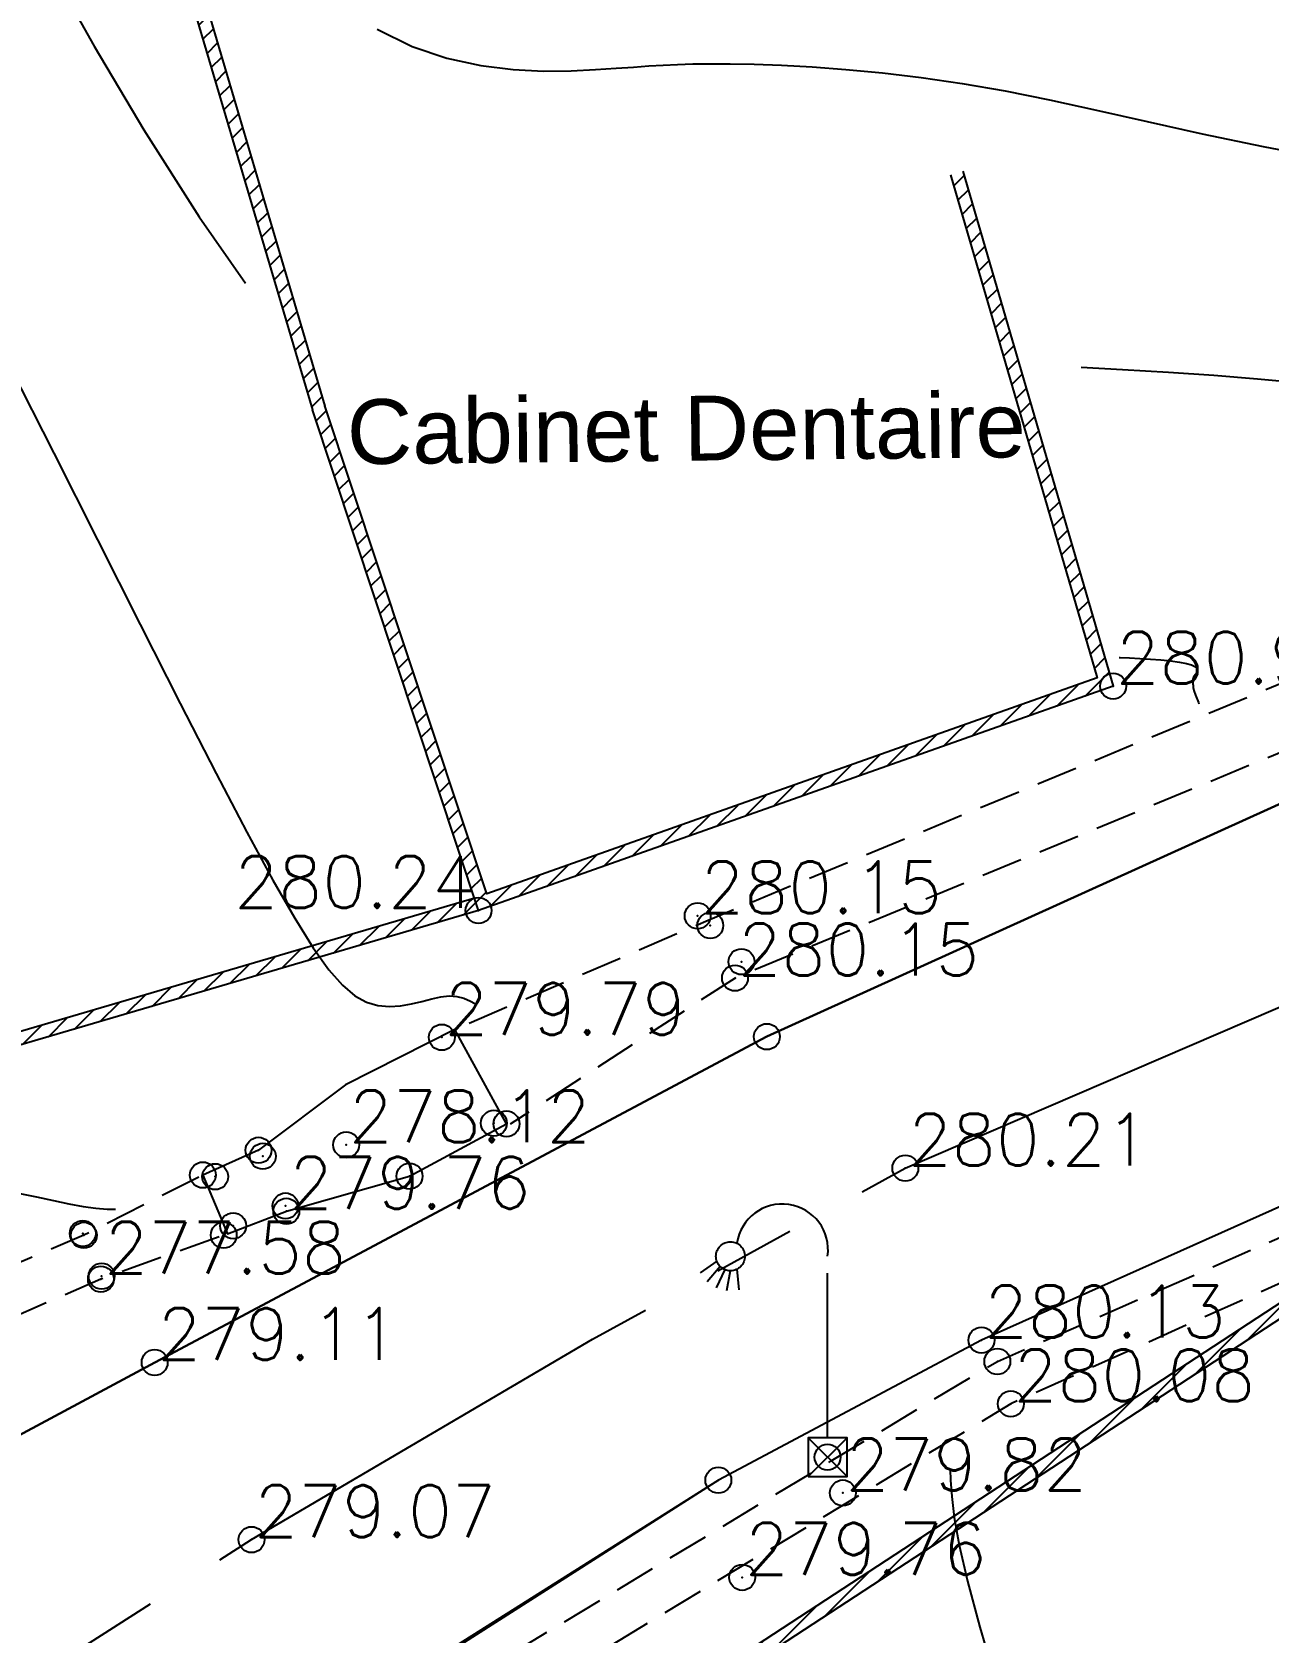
# Model space of a CAD drawing. Header units: millimetres. Extents: x 524954 to 526204, y 9523489 to 9524010.
# Drawn here: x 525620.78 to 525644.63, y 9523791.95 to 9523822.82 of the extents above; entities that cross this region are included whole.
import ezdxf
from ezdxf.enums import TextEntityAlignment as Align

# ---------------------------------------------------------------- set-up
doc = ezdxf.new("R2010")
doc.units = ezdxf.units.MM
doc.header["$PDMODE"] = 32
doc.header["$PDSIZE"] = 0.5
doc.linetypes.add('AXES2', pattern=[28.575, 19.05, -3.175, 3.175, -3.175])
doc.linetypes.add('CACHE2', pattern=[4.7625, 3.175, -1.5875])
for name, color, linetype in [('Axe_Route_Existante', 1, 'AXES2'), ('Bord_Route_Existante', 6, 'Continuous'), ('Caniveau', 5, 'CACHE2'), ('Cloture', 7, 'Continuous'), ('CN_01_00', 3, 'Continuous'), ('CN_02_00', 4, 'Continuous'), ('CN_10_00', 1, 'Continuous'), ('Murs', 1, 'Continuous'), ('Réseau_Electrique', 1, 'CACHE2'), ('TopoAlt', 3, 'Continuous'), ('TOPOJIS', 7, 'Continuous'), ('Toponomie', 7, 'CACHE2')]:
    doc.layers.add(name, color=color, linetype=linetype)
doc.layers.add('Bord_Route_Existante_POLY3D', color=6, linetype='Continuous', plot=False)
doc.styles.add('Simplex 1.0', font='Simplex.shx', dxfattribs={"width": 0.99, "height": 1})
doc.styles.get("Standard").update_dxf_attribs({"font": 'arial.ttf'})
pattern_1 = [(45, (0, 0), (-0.1767766952966, 0.1767766952966), [])]

# ---------------------------------------------------------------- blocks, each defined once
blk = doc.blocks.new('TCPOINT M')
at = {"color": 0}
blk.add_point((0, 0), dxfattribs=at)
at = {"layer": 'TopoAlt', "style": 'Simplex 1.0', "width": 0.99}
blk.add_attdef('ALT', (0.15, 0.15), '', height=1, dxfattribs=at)
blk = doc.blocks.new('l006')
at = {"color": 0, "linetype": 'Continuous'}
for p, q in [((-0.374983, 0.374983), (0.374983, -0.374983)), ((0.374983, 0.374983), (-0.374983, -0.374983))]:
    blk.add_line(p, q, dxfattribs=at)
at = {"color": 0}
for points in [[(-2.13811, 3.780655), (-2.462092, 3.556373)], [(0, 0.374983), (0, 3.874983)], [(-2.076053, 3.680811), (-2.327604, 3.38372)], [(-1.982361, 3.616916), (-2.1506, 3.266515)], [(-1.881771, 3.595557), (-1.952051, 3.211468)], [(-1.751571, 3.624204), (-1.711147, 3.227417)]]:
    blk.add_lwpolyline(points, dxfattribs=at)
at = {"color": 0, "linetype": 'Continuous'}
blk.add_lwpolyline([(-0.374983, -0.374983), (0.374983, -0.374983), (0.374983, 0.374983), (-0.374983, 0.374983)], close=True, dxfattribs=at)
at = {"color": 0}
blk.add_circle((-1.875, 3.874983), 0.279508, dxfattribs=at)
blk.add_arc((-0.875, 3.999983), 0.883883, 351.869898, 171.869898, dxfattribs=at)

msp = doc.modelspace()

# ---------------------------------------------------------------- hatches: boundary and pattern name
at = {"layer": 'Murs'}
h = msp.add_hatch(dxfattribs=at)
h.set_pattern_fill('_U', color=256, scale=0.25, angle=45, style=0, pattern_type=0)
h.set_pattern_definition(pattern_1)
h.paths.add_polyline_path([(525622.088, 9523829.396), (525626.19, 9523815.525), (525626.43, 9523815.596), (525622.328, 9523829.467)])
h = msp.add_hatch(dxfattribs=at)
h.set_pattern_fill('_U', color=256, scale=0.25, angle=45, style=0, pattern_type=0)
h.set_pattern_definition(pattern_1)
h.paths.add_polyline_path([(525638.745, 9523820.133), (525641.643, 9523810.197), (525629.396, 9523805.867), (525626.19, 9523815.525), (525626.428, 9523815.603), (525629.553, 9523806.188), (525641.337, 9523810.354), (525638.505, 9523820.063)])
h = msp.add_hatch(dxfattribs=at)
h.set_pattern_fill('_U', color=256, scale=0.25, angle=45, style=0, pattern_type=0)
h.set_pattern_definition(pattern_1)
h.paths.add_polyline_path([(525629.396, 9523805.867), (525595.677, 9523795.975), (525595.606, 9523796.214), (525629.325, 9523806.107)])
h = msp.add_hatch(dxfattribs=at)
h.set_pattern_fill('_U', color=256, scale=0.25, angle=45, style=0, pattern_type=0)
h.set_pattern_definition(pattern_1)
h.paths.add_polyline_path([(525645.256, 9523798.548), (525617.76, 9523780.586), (525617.897, 9523780.376), (525645.393, 9523798.339)])

# ---------------------------------------------------------------- linework, layer by layer
at = {"layer": 'Axe_Route_Existante', "ltscale": 0.5, "flags": 128}
msp.add_lwpolyline([(525586.699, 9523773.004), (525594.438, 9523777.106), (525618.223, 9523789.407), (525625.013, 9523793.73), (525631.595, 9523797.596), (525637.632, 9523800.898), (525652.791, 9523807.42), (525669.106, 9523811.823), (525685.979, 9523814.884), (525693.088, 9523815.654), (525707.454, 9523816.694), (525717.039, 9523816.84), (525725.297, 9523816.644), (525729.698, 9523816.378), (525741.406, 9523815.177), (525741.84, 9523815.117), (525749.699, 9523813.877), (525775.145, 9523809.302), (525803.422, 9523804.201), (525817.048, 9523801.682), (525827.851, 9523799.771), (525839.056, 9523798.429), (525854.65, 9523797.376), (525870.172, 9523796.814), (525884.208, 9523797.02), (525899.003, 9523797.789), (525917.125, 9523799.773), (525932.341, 9523803.156), (525937.747, 9523804.809), (525941.803, 9523806.256), (525947.141, 9523808.768), (525964.848, 9523819.198), (525980.541, 9523832.453), (525991.817, 9523846.401), (526001.896, 9523863.645), (526032.968, 9523917.472), (526051.53, 9523951.634), (526076.259, 9523995.188)], dxfattribs=at)
at = {"layer": 'Bord_Route_Existante', "flags": 128}
for points in [[(525615.783, 9523793.199), (525623.144, 9523797.148), (525634.961, 9523803.434), (525650.839, 9523810.636), (525668.212, 9523815.359), (525685.625, 9523818.358), (525693.281, 9523819.142), (525706.863, 9523820.143), (525717.393, 9523820.37)], [(525716.953, 9523813.279), (525707.671, 9523813.078), (525700.487, 9523812.602), (525693.438, 9523812.172), (525684.984, 9523811.151), (525670.123, 9523808.467), (525653.428, 9523803.985), (525639.101, 9523797.58), (525634.023, 9523794.876), (525625.42, 9523789.388), (525620.803, 9523785.834), (525618.283, 9523783.683), (525613.749, 9523779.488), (525608.261, 9523773.46), (525604.442, 9523768.771), (525600.158, 9523763.052), (525597.336, 9523758.749), (525594.632, 9523754.26)]]:
    msp.add_lwpolyline(points, dxfattribs=at)
at = {"layer": 'Bord_Route_Existante_POLY3D'}
for points in [[(525650.839, 9523810.636, 281.49), (525634.961, 9523803.434, 280.12), (525623.144, 9523797.148, 279.11), (525615.783, 9523793.199, 278.54), (525610.281, 9523790.266, 278.11), (525607.501, 9523789.057, 277.86), (525603.495, 9523788.331, 277.53), (525599.574, 9523788.708, 277.23), (525597.071, 9523789.257, 277.12), (525595.159, 9523790.177, 277.06), (525594.676, 9523790.471, 277.04), (525591.471, 9523793.151, 276.93), (525590.849, 9523793.987, 276.89), (525589.256, 9523796.622, 276.85), (525588.04, 9523799.453, 276.78), (525581.264, 9523816.267, 276.7), (525578.772, 9523823.335, 276.76), (525578.247, 9523826.485, 276.76), (525577.648, 9523834.885, 276.88), (525575.428, 9523852.17, 277.12), (525573.071, 9523869.661, 277.31)], [(525716.953, 9523813.279, 286.07), (525707.671, 9523813.078, 285.48), (525700.487, 9523812.602, 284.88), (525693.438, 9523812.172, 284.52), (525684.984, 9523811.151, 283.92), (525670.123, 9523808.467, 282.87), (525653.428, 9523803.985, 281.51), (525639.101, 9523797.58, 280.13), (525634.023, 9523794.876, 279.69), (525626.49, 9523790.123, 278.97), (525625.42, 9523789.388, 278.86), (525620.803, 9523785.834, 278.38), (525618.283, 9523783.683, 278.16), (525613.749, 9523779.488, 277.76), (525608.261, 9523773.46, 277.21), (525604.442, 9523768.771, 276.86), (525600.158, 9523763.052, 276.59), (525597.336, 9523758.749, 276.48), (525594.632, 9523754.26, 276.42)]]:
    msp.add_polyline3d(points, dxfattribs=at)
at = {"layer": 'Caniveau', "ltscale": 0.25, "flags": 128}
for points, elevation in [([(526001.693, 9523876.706), (525992.67, 9523862.583), (525988.317, 9523856.056), (525986.483, 9523853.58), (525979.846, 9523844.667), (525972.556, 9523835.757), (525965.764, 9523828.474), (525959.142, 9523822.599), (525952.525, 9523818.152), (525945.24, 9523814.478), (525937.422, 9523811.365), (525929.415, 9523808.87), (525922.977, 9523807.359), (525911.343, 9523805.517), (525900.219, 9523804.772), (525883.548, 9523804.534), (525871.514, 9523804.226), (525863.676, 9523804.152), (525858.551, 9523804.354), (525852.271, 9523804.619), (525845.799, 9523805.015), (525839.474, 9523805.458), (525832.921, 9523806.263), (525825.213, 9523807.529), (525818.468, 9523808.739), (525811.153, 9523810.025), (525805.831, 9523810.986), (525799.485, 9523812), (525787.157, 9523814.173), (525774.027, 9523816.47), (525761.815, 9523818.599), (525751.77, 9523820.346), (525742.028, 9523821.356), (525725.747, 9523822.327), (525717.412, 9523822.531), (525706.745, 9523822.088), (525692.923, 9523821.483), (525685.51, 9523820.415), (525667.69, 9523817.467), (525650.531, 9523812.577), (525633.827, 9523805.677), (525628.951, 9523803.575)], 307.27), ([(526002.725, 9523876.046), (525993.696, 9523861.913), (525989.319, 9523855.351), (525987.467, 9523852.849), (525980.812, 9523843.913), (525973.479, 9523834.951), (525966.621, 9523827.596), (525959.894, 9523821.628), (525953.145, 9523817.092), (525945.744, 9523813.359), (525937.832, 9523810.209), (525929.738, 9523807.687), (525923.213, 9523806.156), (525911.48, 9523804.298), (525900.269, 9523803.548), (525883.572, 9523803.309), (525871.536, 9523803.001), (525863.657, 9523802.926), (525858.501, 9523803.129), (525852.208, 9523803.396), (525845.719, 9523803.793), (525839.356, 9523804.238), (525832.747, 9523805.05), (525825.006, 9523806.322), (525818.254, 9523807.532), (525810.938, 9523808.819), (525805.625, 9523809.779), (525799.282, 9523810.792), (525786.945, 9523812.967), (525773.816, 9523815.263), (525761.605, 9523817.392), (525751.602, 9523819.132), (525741.928, 9523820.134), (525725.695, 9523821.102), (525717.422, 9523821.306), (525706.806, 9523820.864), (525693.255, 9523820.056), (525685.68, 9523819.201), (525667.959, 9523816.269), (525650.934, 9523811.417), (525634.345, 9523804.565), (525630.007, 9523801.744)], 307.27), ([(525698.232, 9523811.466), (525687.25, 9523810.333), (525669.49, 9523806.969), (525653.286, 9523802.443), (525639.669, 9523796.351), (525627.135, 9523788.782), (525619.892, 9523782.95)], 284.8), ([(525623.998, 9523800.726), (525621.776, 9523799.602), (525614.219, 9523796.396), (525595.86, 9523789.871)], 307.27), ([(525624.386, 9523799.571), (525622.107, 9523798.757), (525614.687, 9523795.518), (525597.071, 9523789.257)], 307.27)]:
    msp.add_lwpolyline(points, dxfattribs=dict(at, elevation=elevation))
msp.add_lwpolyline([(525619.571, 9523783.703), (525626.759, 9523789.558), (525636.2, 9523795.248), (525639.408, 9523797.168), (525652.997, 9523803.131), (525669.811, 9523807.823), (525686.627, 9523811.113), (525698.153, 9523812.163)], dxfattribs=at)
at = {"layer": 'Caniveau', "linetype": 'ByBlock', "ltscale": 0.25, "flags": 128}
msp.add_lwpolyline([(525626.827, 9523802.507), (525625.148, 9523801.242), (525624.075, 9523800.765), (525624.547, 9523799.63), (525625.685, 9523800.065), (525628.064, 9523800.743), (525629.934, 9523801.751), (525628.939, 9523803.569)], close=True, dxfattribs=at)
at = {"layer": 'Cloture', "flags": 128}
for points in [[(525622.088, 9523829.396), (525626.19, 9523815.525)], [(525622.328, 9523829.467), (525626.43, 9523815.596)], [(525638.745, 9523820.133), (525641.643, 9523810.197), (525629.396, 9523805.867), (525626.19, 9523815.525)], [(525638.505, 9523820.063), (525641.337, 9523810.354), (525629.553, 9523806.188), (525626.428, 9523815.603)], [(525629.325, 9523806.107), (525595.606, 9523796.214)], [(525629.396, 9523805.867), (525595.677, 9523795.975), (525595.677, 9523795.975)], [(525645.256, 9523798.548), (525617.76, 9523780.586)], [(525645.393, 9523798.339), (525617.897, 9523780.376)]]:
    msp.add_lwpolyline(points, dxfattribs=at)
at = {"layer": 'CN_01_00', "flags": 128}
for points, elevation in [([(525621.137, 9523824.032), (525621.976, 9523822.545), (525622.936, 9523820.929), (525624.002, 9523819.253), (525624.897, 9523817.969)], 281), ([(525627.44, 9523822.868), (525628.114, 9523822.539), (525628.784, 9523822.311), (525629.439, 9523822.167), (525630.065, 9523822.09), (525630.651, 9523822.064), (525631.184, 9523822.07), (525631.652, 9523822.093), (525632.048, 9523822.118), (525632.385, 9523822.141), (525632.682, 9523822.161), (525632.96, 9523822.179), (525633.237, 9523822.192), (525633.531, 9523822.201), (525633.864, 9523822.205), (525634.252, 9523822.203), (525634.712, 9523822.194), (525635.242, 9523822.175), (525635.836, 9523822.143), (525636.487, 9523822.095), (525637.191, 9523822.028), (525637.941, 9523821.939), (525638.731, 9523821.824), (525639.556, 9523821.681), (525640.413, 9523821.507), (525641.32, 9523821.308), (525642.297, 9523821.088), (525643.364, 9523820.852), (525644.542, 9523820.608), (525645.851, 9523820.359)], 283), ([(525641.758, 9523810.749), (525641.776, 9523810.748), (525641.959, 9523810.74), (525642.157, 9523810.729), (525642.362, 9523810.716), (525642.564, 9523810.701), (525642.753, 9523810.682), (525642.921, 9523810.661), (525643.058, 9523810.636), (525643.157, 9523810.609), (525643.221, 9523810.578), (525643.257, 9523810.546), (525643.27, 9523810.513), (525643.266, 9523810.48), (525643.251, 9523810.449), (525643.23, 9523810.419), (525643.21, 9523810.392), (525643.195, 9523810.369), (525643.186, 9523810.348), (525643.181, 9523810.328), (525643.179, 9523810.309), (525643.179, 9523810.289), (525643.182, 9523810.266), (525643.184, 9523810.24), (525643.187, 9523810.209), (525643.189, 9523810.171), (525643.2, 9523810.112), (525643.23, 9523810.021), (525643.288, 9523809.882), (525643.3, 9523809.857)], 281), ([(525620.508, 9523800.412), (525620.862, 9523800.342), (525621.188, 9523800.273), (525621.488, 9523800.211), (525621.761, 9523800.16), (525622.006, 9523800.124), (525622.225, 9523800.108), (525622.39, 9523800.107)], 279)]:
    msp.add_lwpolyline(points, dxfattribs=dict(at, elevation=elevation))
at = {"layer": 'CN_02_00', "elevation": 282, "flags": 128}
msp.add_lwpolyline([(525641.026, 9523816.349), (525641.822, 9523816.308), (525642.709, 9523816.255), (525643.588, 9523816.195), (525644.43, 9523816.127), (525645.207, 9523816.052), (525645.9, 9523815.97), (525646.523, 9523815.881), (525647.1, 9523815.788), (525647.653, 9523815.691), (525648.205, 9523815.592), (525648.78, 9523815.493), (525649.399, 9523815.394), (525650.087, 9523815.298), (525650.861, 9523815.206), (525651.716, 9523815.124), (525652.644, 9523815.057), (525653.634, 9523815.013), (525654.679, 9523814.996), (525655.767, 9523815.013), (525656.89, 9523815.071), (525658.038, 9523815.175), (525658.924, 9523815.291)], dxfattribs=at)
at = {"layer": 'CN_10_00', "elevation": 280, "flags": 128}
for points in [[(525620.357, 9523816.348), (525621.197, 9523814.692), (525622.041, 9523813.018), (525622.864, 9523811.387), (525623.636, 9523809.864), (525624.33, 9523808.511), (525624.924, 9523807.376), (525625.426, 9523806.453), (525625.848, 9523805.718), (525626.204, 9523805.15), (525626.506, 9523804.726), (525626.77, 9523804.425), (525627.007, 9523804.224), (525627.231, 9523804.101), (525627.453, 9523804.036), (525627.673, 9523804.016), (525627.889, 9523804.029), (525628.099, 9523804.066), (525628.3, 9523804.114), (525628.491, 9523804.164), (525628.669, 9523804.203), (525628.831, 9523804.221), (525628.978, 9523804.21), (525629.112, 9523804.174), (525629.24, 9523804.12), (525629.325, 9523804.075)], [(525638.5, 9523795.083), (525638.506, 9523794.877), (525638.527, 9523794.565), (525638.578, 9523794.158), (525638.674, 9523793.625), (525638.832, 9523792.93), (525639.068, 9523792.039), (525639.399, 9523790.92), (525639.842, 9523789.538), (525640.412, 9523787.859), (525641.119, 9523785.87), (525641.943, 9523783.639), (525642.856, 9523781.255), (525643.829, 9523778.806), (525644.835, 9523776.382)]]:
    msp.add_lwpolyline(points, dxfattribs=at)

# ---------------------------------------------------------------- block references
at = {"layer": 'Réseau_Electrique'}
msp.add_blockref('l006', (525636.132, 9523795.322, 279.95), dxfattribs=at)
at = {"layer": 'TOPOJIS'}
ref = msp.add_blockref('TCPOINT M', (525641.643, 9523810.197, 280.9), dxfattribs=at)
ref.add_attrib('ALT', '280.90', (525641.693, 9523810.247, 280.9), dxfattribs={"layer": 'TopoAlt', "height": 1, "style": 'Simplex 1.0', "width": 0.99})
ref = msp.add_blockref('TCPOINT M', (525629.396, 9523805.867, 280.24), dxfattribs=at)
ref.add_attrib('ALT', '280.24', dxfattribs={"layer": 'TopoAlt', "height": 1, "style": 'Simplex 1.0', "width": 0.99}).set_placement((525629.346, 9523805.917, 280.24), align=Align.RIGHT)
ref = msp.add_blockref('TCPOINT M', (525633.624, 9523805.766, 280.15), dxfattribs=at)
ref.add_attrib('ALT', '280.15', (525633.674, 9523805.816, 280.15), dxfattribs={"layer": 'TopoAlt', "height": 1, "style": 'Simplex 1.0', "width": 0.99})
for p in [(525633.868, 9523805.579, 278.85), (525634.469, 9523804.88, 278.86), (525634.961, 9523803.434, 280.12), (525629.691, 9523801.764, 279.8), (525629.934, 9523801.751, 279.81), (525625.148, 9523801.242, 279.77), (525625.23, 9523801.126, 279.77), (525624.075, 9523800.765, 279.78), (525624.313, 9523800.733, 279.78), (525628.064, 9523800.743, 279.76), (525625.669, 9523800.168, 279.77), (525621.755, 9523799.638, 278.76), (525624.657, 9523799.785, 279.76), (525621.776, 9523799.602, 277.55), (525624.476, 9523799.603, 279.77), (525622.107, 9523798.757, 279.18), (525639.408, 9523797.168, 280.25), (525636.132, 9523795.322, 279.95), (525634.023, 9523794.876, 279.69)]:
    msp.add_blockref('TCPOINT M', p, dxfattribs=at)
ref = msp.add_blockref('TCPOINT M', (525634.345, 9523804.565, 280.15), dxfattribs=at)
ref.add_attrib('ALT', '280.15', (525634.395, 9523804.615, 280.15), dxfattribs={"layer": 'TopoAlt', "height": 1, "style": 'Simplex 1.0', "width": 0.99})
ref = msp.add_blockref('TCPOINT M', (525628.685, 9523803.421, 279.79), dxfattribs=at)
ref.add_attrib('ALT', '279.79', (525628.735, 9523803.471, 279.79), dxfattribs={"layer": 'TopoAlt', "height": 1, "style": 'Simplex 1.0', "width": 0.99})
ref = msp.add_blockref('TCPOINT M', (525626.841, 9523801.347, 278.12), dxfattribs=at)
ref.add_attrib('ALT', '278.12', (525626.891, 9523801.397, 278.12), dxfattribs={"layer": 'TopoAlt', "height": 1, "style": 'Simplex 1.0', "width": 0.99})
ref = msp.add_blockref('TCPOINT M', (525637.632, 9523800.898, 280.21), dxfattribs=at)
ref.add_attrib('ALT', '280.21', (525637.682, 9523800.948, 280.21), dxfattribs={"layer": 'TopoAlt', "height": 1, "style": 'Simplex 1.0', "width": 0.99})
ref = msp.add_blockref('TCPOINT M', (525625.685, 9523800.065, 279.76), dxfattribs=at)
ref.add_attrib('ALT', '279.76', (525625.735, 9523800.115, 279.76), dxfattribs={"layer": 'TopoAlt', "height": 1, "style": 'Simplex 1.0', "width": 0.99})
ref = msp.add_blockref('TCPOINT M', (525622.12, 9523798.813, 277.58), dxfattribs=at)
ref.add_attrib('ALT', '277.58', (525622.17, 9523798.863, 277.58), dxfattribs={"layer": 'TopoAlt', "height": 1, "style": 'Simplex 1.0', "width": 0.99})
ref = msp.add_blockref('TCPOINT M', (525639.101, 9523797.58, 280.13), dxfattribs=at)
ref.add_attrib('ALT', '280.13', (525639.151, 9523797.63, 280.13), dxfattribs={"layer": 'TopoAlt', "height": 1, "style": 'Simplex 1.0', "width": 0.99})
ref = msp.add_blockref('TCPOINT M', (525623.144, 9523797.148, 279.11), dxfattribs=at)
ref.add_attrib('ALT', '279.11', (525623.194, 9523797.198, 279.11), dxfattribs={"layer": 'TopoAlt', "height": 1, "style": 'Simplex 1.0', "width": 0.99})
ref = msp.add_blockref('TCPOINT M', (525639.669, 9523796.351, 280.08), dxfattribs=at)
ref.add_attrib('ALT', '280.08', (525639.719, 9523796.401, 280.08), dxfattribs={"layer": 'TopoAlt', "height": 1, "style": 'Simplex 1.0', "width": 0.99})
ref = msp.add_blockref('TCPOINT M', (525636.426, 9523794.631, 279.82), dxfattribs=at)
ref.add_attrib('ALT', '279.82', (525636.476, 9523794.681, 279.82), dxfattribs={"layer": 'TopoAlt', "height": 1, "style": 'Simplex 1.0', "width": 0.99})
ref = msp.add_blockref('TCPOINT M', (525625.013, 9523793.73, 279.07), dxfattribs=at)
ref.add_attrib('ALT', '279.07', (525625.063, 9523793.78, 279.07), dxfattribs={"layer": 'TopoAlt', "height": 1, "style": 'Simplex 1.0', "width": 0.99})
ref = msp.add_blockref('TCPOINT M', (525634.484, 9523793.002, 279.76), dxfattribs=at)
ref.add_attrib('ALT', '279.76', (525634.534, 9523793.052, 279.76), dxfattribs={"layer": 'TopoAlt', "height": 1, "style": 'Simplex 1.0', "width": 0.99})

# ---------------------------------------------------------------- texts
at = {"layer": 'Toponomie', "insert": (525617.879, 9523815.632), "char_height": 1.25, "width": 31.0395, "attachment_point": 1, "rotation": 0.603}
msp.add_mtext('\\pxqc;Cabinet Dentaire', dxfattribs=at)

doc.saveas('drawing.dxf')
